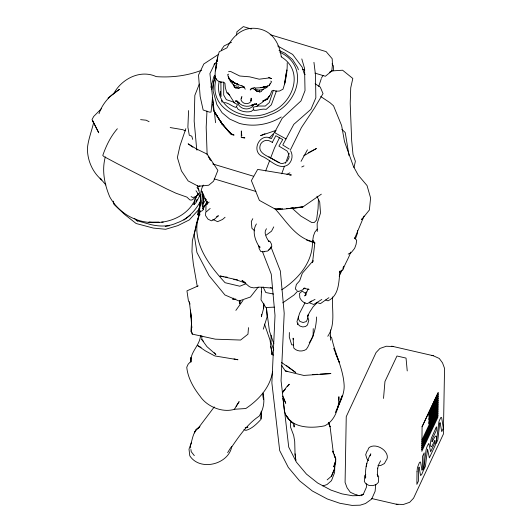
<?xml version="1.0" encoding="UTF-8"?>
<svg xmlns="http://www.w3.org/2000/svg" width="532" height="532" viewBox="0 0 532 532"><rect width="100%" height="100%" fill="white"/><g stroke="black" fill="none" stroke-linecap="round" stroke-linejoin="round"><path stroke-width="0.8" d="M190.875 362.279C189.818 352.124 199.952 345.521 200.517 335.546M223.713 82.121L223.686 95.055L226.319 99.65L233.162 101.925L237.079 104.418L237.405 105.077L235.743 107.417C231.753 106.274 228.84 102.982 224.484 102.503M332.66 296.956C331.649 310.103 335.805 324.62 327.779 336.264M271.101 335.227L271.047 342.522L273.741 350.003M330.412 340.194L330.485 329.88M289.361 332.493L289.302 337.142L291.662 344.789L293.292 344.975M422.089 426.724L421.816 451.362L437.863 417.314L438.135 392.676L422.089 426.724L438.162 392.683M313.235 328.616L313.115 336.164L307.749 347.19L306.206 349.424C302.389 351.891 296.776 351.552 293.75 347.995L293.112 338.179L293.411 339.755M205.877 211.31L206.017 204.773L209.136 202.054M334.781 465.52L334.621 472.483L331.489 480.655L327 484.559L322.811 485.949M338.798 400.177L338.891 396.706C339.11 407.685 335.273 420.499 324.766 425.786C308.294 429.317 284.321 427.522 283.829 405.77M248.504 327.639L247.965 334.182L240.597 340.041L215.34 339.17L192.271 334.109L191.154 331.642L191.553 320.231L190.443 310.096L191.793 327.892M261.644 314.312L261.392 316.74L263.659 308.128L263.825 303.293M191.154 331.642L191.553 320.231L189.359 301.704M263.659 308.128L263.779 304.836M318.402 199.633L318.076 208.584L316.567 220.022L314.392 222.436L311.792 222.556L300.833 216.065L292.248 208.345M261.012 418.717L261.298 411.156M316.593 316.986C316.221 325.823 314.292 335.486 309.212 342.794M261.285 411.662L260.999 419.356C256.83 423.831 251.935 428.785 245.93 430.381L243.922 429.543M261.345 291.902L261.538 287.134M206.975 111.102L206.183 127.241L207.148 154.918M261.478 291.669L261.032 299.862L265.827 307.503L274.392 307.144M188.581 110.583L187.889 127.175L189.279 135.214L191.819 136.225L192.69 139.404M200.717 195.862C200.099 203.922 199.806 212.135 197.751 219.955C192.557 243.862 209.941 266.133 225.069 282.705L239.826 286.223L245.844 283.782M220.275 95.208L220.514 91.391M219.171 81.469C213.438 109.18 247.606 122.659 269.245 112.545C292.454 105.156 305.448 71.374 281.182 56.858M274.924 208.704C285.93 220.627 295.586 237.644 312.457 241.595C312.889 262.19 298.166 279.24 281.667 289.807M383.519 398.428L384.955 381.491L396.965 356.001L406.036 358.089L407.239 370.924M366.708 483.561L366.355 487.379L363.516 493.822L361.022 495.751L363.363 494.308L359.346 495.578L352.63 495.758L342.029 493.896L330.924 490.092L317.684 483.029L306.412 474.059L296.43 462.168L288.723 447.119L281.069 380.746L284.201 313.295L280.357 271.027L270.901 246.815M375.712 484.765L375.113 491.302L371.682 499.069L365.484 503.511L360.211 505.174L351.978 505.4L339.868 503.272L327.24 498.95L312.351 490.996L299.523 480.782L288.311 467.422L279.692 450.591L271.879 382.9L275.017 315.476L271.247 274.14L262.323 251.284M241.169 98.626L241.229 97.981M236.56 35.046L236.893 31.807L243.35 26.6L251.377 29.021M289.122 156.036L288.916 157.924L287.207 161.249M240.185 300.666L239.826 303.839L239.713 300.68M270.456 247.453L270.296 248.843L267.563 251.077L264.012 251.456M199.187 211.324L198.296 217.442L196.574 222.861L194.2 234.645L196.926 252.461L209.023 275.576L224.93 294.974L239.008 300.992L250.412 297.022L258.14 287.134M190.243 446.215C192.524 439.505 192.97 430.415 199.992 426.604M335.479 460.759L334.362 469.423L331.622 476.034L327.167 479.871M216.624 64.778L216.837 63.222M217.049 61.659L217.681 56.984L217.435 58.507M365.777 476.725L365.577 478.162C364.985 469.783 366.462 461.124 370.817 453.849L370.073 455.871M193.143 203.975L194.2 204.507L194.918 199.32L198.31 193.482M216.983 61.612L217.322 59.285M199.128 210.34L200.338 202.24L199.201 211.45L201.754 211.064L203.45 209.548L202.187 191.434M216.763 63.168L215.48 70.929L216.198 67.085M199.473 209.768L199.759 208.212M200.092 214.768L197.518 214.755L198.875 208.052M272.617 371.316C270.296 387.356 258.805 399.785 245.804 408.523L234.226 409.281M353.999 167.567L355.369 161.289L353.009 154.506L351.672 140.661L350.209 103.534L350.734 87.8L352.816 78.47L342.595 70.217L331.695 70.949M203.45 209.548C201.056 201.528 198.808 192.81 203.33 185.07M366.142 466.471L366.847 463.372M354.578 238.569L364.068 216.005M251.217 100.275L251.377 99.644L250.785 100.595L251.217 100.275L251.151 98.174L250.998 101.446C248.138 105.136 242.479 104.132 240.943 99.797L241.887 96.651L241.408 97.968M211.916 89.416L215.287 76.216M231.799 446.448C228.607 464.516 199.985 471.625 189.804 455.824L189.006 449.148L191.374 442.75M196.694 224.524L192.358 240.537L191.959 251.603L193.302 263.706L197.252 286.376M197.126 222.921L200.384 210.918M195.543 198.981L196.541 195.324M210.858 87.321L213.93 76.422L214.955 75.165M99.005 113.695C102.477 103.268 110.264 95.062 119.487 89.343L108.043 98.101M335.027 462.268L333.664 466.803C337.906 461.776 334.741 456.19 332.786 451.116L333.418 453.437L330.093 426.817L328.823 422.973M105.336 156.88C101.665 170.187 104.438 184.345 109.752 196.847C119.56 214.669 139.251 224.684 159.394 222.203M221.299 50.72L221.764 49.21L224.112 45.905L231.5 42.247M297.588 324.473L298.026 323.044M263.28 329.195L267.064 316.986L266.492 307.41M298.425 316.853L296.956 321.68L297.807 324.128L299.935 326.05L302.768 326.934L305.541 326.535L307.503 324.946L308.793 320.257L308.001 317.843M318.741 86.364L321.315 78.576M273.415 90.28L269.285 102.543L265.295 106.048L258.047 106.014L253.565 107.125L253.072 107.65L253.924 110.403C258.087 110.629 261.89 108.395 266.186 109.346L271.347 104.824L276.44 90.972M185.821 128.664L180.029 145.662L177.375 157.525L181.419 170.872L188.148 180.94L198.429 186.306L208.737 185.216L213.545 181.219L217.887 170.393L207.214 154.167L196.434 148.907L188.135 143.826L192.85 147.211M355.469 238.821L357.577 232.876L357.491 230.476M281.714 173.804L284.421 166.303M285.538 163.238L289.169 153.276M215.327 77.074L213.718 81.449L213.106 91.085L216.896 104.651L222.05 112.698L229.698 119.055L239.367 123.397C253.491 127.175 268.906 124.801 281.248 116.974M216.298 78.503C206.928 109.718 245.698 126.19 270.263 114.706C297.627 105.549 310.469 66.207 279.819 52.229M367.565 450.97L368.623 448.097A10.919 7.508 30.8 0 1 382.308 448.795A10.554 7.222 30.8 0 1 386.039 460.519L384.41 463.558L380.766 465.48L377.906 465.334M312.996 261.239L312.55 262.442L314.798 243.323L312.769 240.258L313.388 236.128L314.851 232.171L317.278 229.139M367.007 451.143L365.683 454.727L367.053 459.016L368.636 460.665M265.654 170.978L269.764 160.258M270.655 157.944L274.512 147.896L279.559 137.615M308.168 288.81L305.634 294.781L304.637 295.918L305.92 295.233M199.334 84.063L194.832 95.394L194.173 121.163L196.767 150.011M350.628 252.095C348.793 258.319 344.902 263.779 342.994 269.744L340.34 271.367L339.496 272.869L340.048 270.981C338.638 281.588 339.469 295.3 328.011 300.846L325.697 299.968M331.403 476.22L334.123 469.623M233.335 298.106L232.71 299.602L235.789 299.024M202.439 195.596L203.197 193.788M342.182 269.87L339.197 276.228M342.814 268.407L343.772 266.213M203.204 196.946L203.869 195.51M438.135 394.578L428.765 414.461L428.745 416.357L438.115 396.473M438.095 398.368L428.719 418.252L428.699 420.147L438.069 400.264M438.049 402.159L428.672 422.042L428.652 423.938L438.022 404.054M421.956 440.011L438.002 405.943M421.929 441.893L437.976 407.838M421.909 443.788L437.956 409.733M421.883 445.683L437.929 411.628M421.863 447.572L437.909 413.524M421.836 449.467L437.883 415.419M214.915 63.368L209.921 73.609L212.567 97.097L211.044 112.072L209.641 112.166L203.151 109.998L200.145 96.418L198.522 75.085L203.842 63.96L218.439 54.417M290.286 150.21L301.405 127.594L314.578 107.89L323.03 93.619L320.271 87.122L315.124 83.743M362.378 218.18L361.647 219.623L369.388 209.98L370.598 197.964L367.047 185.575L358.255 175.181L353.454 166.436L344.503 141.592L341.624 125.559L333.531 105.802L330.033 102.716L320.716 96.511M252.786 218.692L251.31 221.545L251.915 228.301L254.722 230.855M256.391 223.959C251.609 231.526 255.42 241.102 259.895 247.859L259.789 246.469M266.459 228.74C263.2 232.597 266.658 238.117 269.039 241.754M273.754 226.885L271.539 231.161L266.219 235.104M272.291 142.37L275.835 135.72L279.426 137.695M313.947 62.33L315.516 75.125L315.842 97.815L310.961 109.286L293.81 124.342L282.771 145.01L289.228 149.06M307.443 149.811L301.039 161.356M273.568 134.476L271.34 138.653C260.481 131.956 250.732 150.35 261.697 156.169C269.937 159.221 278.13 170.313 287.493 165.093C291.922 162.1 293.378 155.736 290.765 151.088M250.831 88.837L250.2 90.014L252.135 88.292L254.795 87.521M380.606 460.838L378.837 464.25L377.547 468.759L377.7 468.1L377.441 476.792M195.869 201.562L197.033 199.427M200.81 200.591C195.69 210.526 187.623 219.257 176.837 222.921C168.651 226.752 159.846 226.652 151.201 224.69L137.449 220.84L134.237 218.313M270.236 83.431L269.032 85.605L271.559 81.795L270.775 81.083M335.32 412.566C338.877 404.234 344.197 395.589 344.184 386.372C343.645 369.221 334.974 354.132 331.642 337.594L329.84 335.991M202.626 203.197L203.357 201.874L203.61 197.073L202 194.606M195.124 199.7C187.55 216.192 167.799 224.245 150.383 222.243M199.746 195.676L196.049 202.552L194.2 204.507M207.413 201.216L202.798 208.983L207.314 202.107M305.036 302.741L299.569 313.262L298.605 316.507L298.425 319L299.862 321.428L303.14 322.505L306.326 321.547L307.509 319.08L308.274 314.671L307.356 316.646L309.624 312.151L313.009 306.931L317.265 302.522M227.656 452.666L230.868 447.432M282.652 392.151L283.496 390.847M321.574 77.798L323.137 75.404M236.082 406.302L239.147 401.62L234.379 409.327C222.23 413.018 206.842 406.528 200.012 396.134C193.502 387.868 187.843 377.913 186.752 367.266L188.142 364.207L190.788 361.428L190.888 357.577L191.061 361.727M197.971 193.987L196.195 196.481L192.611 199.666L191.035 200.132L189.738 199.793L186.925 197.126L175.972 193.222L166.157 188.661L117.259 163.67L104.006 156.588L102.776 155.484C106.101 145.841 110.609 136.498 117.346 128.751M235.862 310.395L243.044 300.354M113.569 93.925C121.382 79.055 140.122 69.16 156.248 76.628C171.577 77.725 187.344 75.83 201.695 70.191M282.273 392.835L286.828 386.671L289.328 384.224L287.327 386.684M262.755 101.007L267.184 99.038L269.777 95.541L267.164 99.457L262.974 101.047M202.878 203.989L206.303 199.36M214.27 406.927L198.23 428.147L196.82 429.191L199.4 427.296M267.184 99.038L270.156 95.062L271.825 90.932L273.714 90.46L275.915 91.039M231.573 447.179C239.526 435.622 247.32 424.117 259.131 416.15C263.659 409.367 265.022 400.849 262.888 393.062L263.453 399.532L263.087 395.402M313.222 260.633L302.302 273.248L299.696 280.75L296.357 284.474L295.346 288.916L296.856 290.425M256.424 89.243C260.348 92.841 275.583 82.965 261.824 87.674L264.756 87.022L260.334 87.521M282.818 392.224L285.325 389.145M254.309 103.793C250.745 111.959 238.123 109.885 237.365 101.014M197.871 210.479L189.319 219.902L177.848 225.628L165.645 229.279L153.342 228.075L136.139 223.513L124.741 214.549L113.974 204.381L113.402 201.182M256.604 106.619L258.106 104.97L257.555 105.336L261.864 102.703L266.485 98.713M297.92 290.898L294.036 294.974L282.718 302.868M269.119 138.134L275.303 131.717M268.68 249.894L271.772 246.755L271.579 244.294L269.877 241.189L268.534 241.056M365.783 474.624L364.686 475.694L364.34 481.48L365.896 483.867L368.962 485.397L372.713 485.649L376.144 484.566L378.345 482.431L378.698 476.652L377.135 474.258M101.532 108.568L93.692 116.461L92.043 119.6L98.726 132.774L92.748 120.89L93.539 122.978C91.577 131.298 88.345 139.317 87.454 147.869C87.148 159.866 92.422 172.308 101.758 179.962L100.109 178.173L105.901 184.956M214.03 64.339L216.431 62.138M261.485 90.932L263.52 89.097M197.518 214.755L198.755 213.651M210.18 208.458L205.665 212.394L205.591 215.646L207.979 219.131L211.423 220.807L213.904 219.689L218.419 215.753L216.557 216.59M225.076 217.262L222.582 219.437L217.588 221.678L212.747 219.324M253.817 109.319L251.257 111.427C246.868 112.498 241.9 111.693 238.09 109.26L236.574 106.846M267.609 86.224L266.625 86.995L267.456 86.417M183.846 220.115L190.396 215.141M328.896 297.694L320.397 303.666L316.54 302.369M321.348 194.173L302.914 206.935L294.861 208.185L286.741 208.611M305.275 292.899L306.691 291.988M321.833 299.443L313.72 304.47L309.378 302.834M311.725 301.099L307.396 303.612C303.991 303.293 301.285 300.766 299.822 297.8L299.549 293.411L302.243 291.117L305.235 293.225L306.066 294.628M303.799 155.776L316.407 148.528L308.394 152.697M348.187 254.103L351.213 252.607L354.631 248.371L356.081 244.388L356.679 240.245L354.465 237.89M256.038 103.88L256.57 103.587L256.231 103.773M309.817 302.076L315.037 299.41M329.321 72.312L332.074 70.942M286.921 174.336L289.887 172.867M301.75 166.995L303.972 165.898M285.817 162.466L282.425 163.577L280.657 163.391L268.899 156.96L279.107 162.812M241.834 87.015L237.984 88.525M298.339 291.642L302.475 289.9L304.65 288.191L303.725 288.331L309.112 289.428M228.62 74.161L227.669 74.593L228.966 79.029L228.707 77.719M265.022 133.678L260.594 135.667L276.115 130.333M198.256 285.864L186.951 290.858L188.414 300.799L190.064 304.038M195.244 196.667L192.863 197.538L191.108 196.587M241.016 87.228L238.442 88.152L236.181 87.86M267.064 86.31L268.314 85.865L261.93 87.62L255.094 88.046M259.363 92.169L261.458 91.471M243.264 87.175L244.288 86.982M255.413 104.092L251.377 105.309L253.132 104.691C248.145 107.497 241.967 106.546 238.163 102.23L239.58 103.374L236.208 100.94M198.429 186.306L200.025 185.861M245.159 427.775L247.978 427.156L246.695 427.369M165.246 226.406L169.302 225.721M289.734 175.208L291.363 174.968L257.668 169.402L251.383 180.607L259.377 200.371L275.37 209.196L282.944 209.236L302.914 206.935L295.619 207.533M303.725 288.331L305.102 288.138M280.231 208.797L275.37 209.196L282.678 208.817M290.758 207.932L293.192 207.733M243.842 86.989L242.472 87.095L243.264 87.082M312.73 374.541L317.684 374.275M320.164 374.142L330.897 373.57L303.759 375.439L285.345 370.97L281.707 365.61M275.855 91.211L279.486 91.025L282.991 89.203C285.777 80.844 287.44 71.734 287.207 62.882M228.594 71.64L230.775 71.554L239.752 76.01L249.614 76.821L259.217 79.201L269.352 77.891L271.493 78.683L268.627 77.293M158.463 222.11L148.867 222.163L150.097 222.183M161.655 222.09L163.258 222.083M236.826 101.04L235.237 101.02L236.767 101.339M393.434 346.551L386.298 346.246L379.941 348.447L376.058 352.563L346.246 416.656L345.082 482.398L347.097 487.857L350.342 492.273L356.327 494.999L359.519 495.738M396.2 504.196L403.329 504.496L409.687 502.294L413.57 498.185L443.382 434.092L444.546 368.35L442.531 362.884L439.286 358.468L433.301 355.748L391.685 346.152M221.079 82.034L223.327 82.187L224.943 83.231L225.335 87.707L226.832 92.834L229.777 95.215M271.5 288.038L259.377 287.134L253.771 287.878L250.645 287.233L249.202 286.529L241.987 280.444L245.299 282.598M140.601 119.647L146.174 120.205L149.1 121.702M233.714 279.559L237.578 279.945M264.118 251.869L260.753 251.523L259.051 248.417L258.865 245.957M254.728 104.285L256.384 104.491L254.821 103.999M242.525 137.529L244.873 137.908L241.269 137.555L241.322 130.945L241.807 135.72M203.483 198.709L205.818 199.081M224.012 276.66L220.022 276.015L235.403 279.446L245.179 283.037M225.608 276.919L227.204 277.179M285.345 370.97L287.752 371.363M170.2 127.554L182.649 129.662L185.608 130.885M273.541 294.056L265.767 292.52L263.034 286.815M257.049 91.205L259.284 91.657M233.994 358.907L237.977 359.765L214.748 355.915L205.465 350.921L197.492 345.507L201.116 347.436M356.327 494.999L358.076 495.392M431.552 355.349L433.301 355.748M371.482 498.491L397.943 504.589M236.999 86.111C232.61 86.264 225.136 75.059 234.938 83.258L230.09 80.066L230.762 81.11L230.17 80.292M255.945 191.46L214.183 178.878M253.691 176.298L212.74 163.936M270.176 34.693L326.129 51.624L332.187 58.733L332.467 64.585L331.788 71.055L325.358 76.262L314.984 73.123M302.402 69.313L304.763 70.025M237.831 84.029L234.951 83.145L231.054 80.824L232.531 81.941M252.833 88.651L253.578 88.917L251.889 88.226M306.518 240.038L314.705 242.991M241.156 85.758L234.732 83.118L229.525 79.494L234.951 83.145L232.225 81.709M270.249 287.533L272.397 288.324M221.299 82.254L217.907 80.911L215.141 78.051C214.788 69.207 216.59 60.116 219.257 51.724L226.978 47.82C232.87 35.744 243.41 26.121 257.847 28.662C272.371 30.889 279.353 43.411 281.282 56.738M279.014 50.527L284.886 53.167L292.534 59.518L297.687 67.557L298.386 69.772M312.457 241.595L314.951 242.878M286.01 138.912L274.472 132.561L282.233 118.244L300.986 100.92L305.022 90.606L304.57 68.482L301.804 58.926M277.697 45.951L292.64 54.424L302.209 67.231L304.098 73.409L305.109 74.58M279.154 137.549L282.751 139.537L278.928 146.081L287.061 151.002L288.863 154.174M272.564 142.516L270.456 141.346C266.552 138.766 260.959 141.306 260.022 145.801C258.466 151.726 264.717 155.131 269.172 157.113M136.059 220.228L137.416 221.166M252.314 88.379L252.806 88.738M257.348 91.704L254.196 89.044M286.575 365.644L295.792 372.56L281.561 362.458M234.173 86.989L235.929 88.319M241.568 85.346L243.915 86.942L245.245 89.203M196.434 148.907L197.691 149.891M209.688 159.281L210.951 160.272L208.178 156.727M254.921 89.516L256.517 90.779M312.73 240.477L313.887 241.495M341.863 129.336L345.221 132.521L349.052 155.69M196.993 187.497L199.041 190.157M212.514 97.675L214.197 111.241L222.017 124.029L226.911 129.196M228.002 130.347L231.267 133.791L234.087 135.088L231.646 134.649L228.88 131.956L221.219 122.712L214.197 111.241L222.243 124.076L226.758 128.937M201.788 335.659L201.834 339.549L203.517 341.344M214.197 352.723L215.886 354.518L206.935 346.631L201.834 339.549M229.578 131.969L231.267 133.791L229.591 131.949M224.012 125.791L221.219 122.712L222.017 124.029M288.723 418.531L286.176 415.658L288.863 419.482L292.793 423.133L290.246 420.26M194.32 455.638L191.214 451.695L190.915 449.467M332.008 63.873L333.431 65.915L333.498 70.743M195.989 190.715L200.857 198.077M227.703 92.349L234.499 102.989M233.009 84.089L234.333 86.47M220.793 121.13L222.243 124.076L213.97 111.547L212.521 104.325M201.508 191.028L207.194 202.812L207.221 204.421M237.924 101.625L238.176 102.157M316.939 196.215L319.712 202.127L320.503 213.033L317.145 223.653L317.318 231.387M328.543 423.153L330.093 426.817L328.543 422.342M334.768 456.449L334.036 454.727L335.878 459.249L335.007 457.028M335.812 354.039L339.276 362.332L333.684 348.274M282.758 396.074L285.744 403.309L283.33 397.244M264.497 324.088L270.07 340.254L271.985 354.738L271.646 353.175M221.472 100.335L222.083 102.27M270.628 346.319L273.096 355.356M200.311 196.022L197.505 185.482M273.827 343.805L269.471 331.19L266.293 307.376M282.731 398.288L283.19 400.702M190.516 446.488L190.715 447.977M290.366 420.699L290.605 427.256L293.691 435.469L294.701 441.414L295.041 453.796L295.852 460.426L295.672 458.95M295.041 453.796L295.493 457.48M283.277 401.434L283.702 405.078M212.487 97.715L213.518 106.573M214.336 111.228L215.54 122.693M293.744 423.113L294.136 427.043L293.99 424.622M191.427 323.23L191.753 327.333M192.158 332.606L192.271 334.109M295.446 457.168L295.612 460.719M220.866 81.842L221.073 96.571M238.083 85.699A2.421 1.669 31 0 1 236.348 87.72A2.421 1.669 31 0 1 233.794 85.047M259.769 90.194A2.421 1.669 31 0 1 257.275 91.105A2.421 1.669 31 0 1 255.307 88.578M417.022 471.771L416.869 484.386L418.431 481.074L418.584 468.745A1.543 0.333 -77 0 1 418.618 468.379L419.09 467.01L420.526 475.309A4.376 0.951 -77 0 0 420.765 475.462L421.903 474.098L423.173 471.019A4.196 0.911 -77 0 0 423.558 469.523L424.184 452.865L422.581 456.263L422.428 469.044L421.989 470.281L420.593 462.248A5.958 1.297 -77 0 0 420.253 462.015L419.781 462.288A6.377 1.383 -77 0 0 419.263 462.993L417.593 467.196A3.83 0.831 -77 0 0 417.361 468.253L417.022 471.771M436.346 427.023L436.307 430.508L432.43 438.78A1.603 0.346 -77 0 0 432.303 439.193L432.257 439.379A2.301 0.499 -77 0 0 432.15 439.831A2.707 0.592 -77 0 0 431.997 440.995L431.984 441.48A2.108 0.459 -77 0 0 432.024 441.826L435.083 436.519A10.288 2.234 -77 0 1 435.841 436.027L436.479 436.852L436.413 439.518A7.481 1.629 -77 0 1 436.233 440.862A7.78 1.689 -77 0 1 435.954 442.391L435.415 444.586A5.034 1.097 -77 0 1 434.99 445.856L429.371 457.892L427.535 449.121L425.44 466.225L423.758 469.763L426.019 450.325A4.854 1.057 -77 0 1 426.398 448.662L426.504 448.296A6.318 1.377 -77 0 1 427.016 446.687L428.519 443.755A5.107 1.111 -77 0 1 428.892 443.588L430.634 451.774L434.371 443.834A1.869 0.406 -77 0 0 434.531 443.429L434.917 441.613A2.274 0.492 -77 0 0 434.957 441.055L434.937 440.656A1.809 0.392 -77 0 0 434.877 440.456A1.716 0.372 -77 0 0 434.83 440.403L431.891 446.228A5.041 1.097 -77 0 1 431.465 446.794C429.238 446.448 430.84 441.706 430.94 439.884A5.825 1.264 -77 0 1 431.479 437.863L436.346 427.023M439.678 423.805L437.816 439.971L436.134 443.508L438.873 422.036A6.318 1.377 -77 0 1 439.392 420.426L440.822 417.573A5.094 1.111 -77 0 1 441.208 417.334L441.706 417.972L443.342 428.24L441.74 431.638L440.09 422.608L439.678 423.805M285.671 76.123L284.62 83.916L286.828 69.965L285.671 76.123M338.751 404.918L337.188 409.188L342.109 395.848L338.751 404.918M195.397 430.661L194.32 432.915L196.315 429.47L195.397 430.661M266.386 86.63L261.864 87.587L266.386 86.63M237.811 84.282L234.732 83.118L237.811 84.282M231.646 134.649L226.286 128.724L231.646 134.649M229.618 79.448L228.308 76.781L229.618 79.448"/></g></svg>
